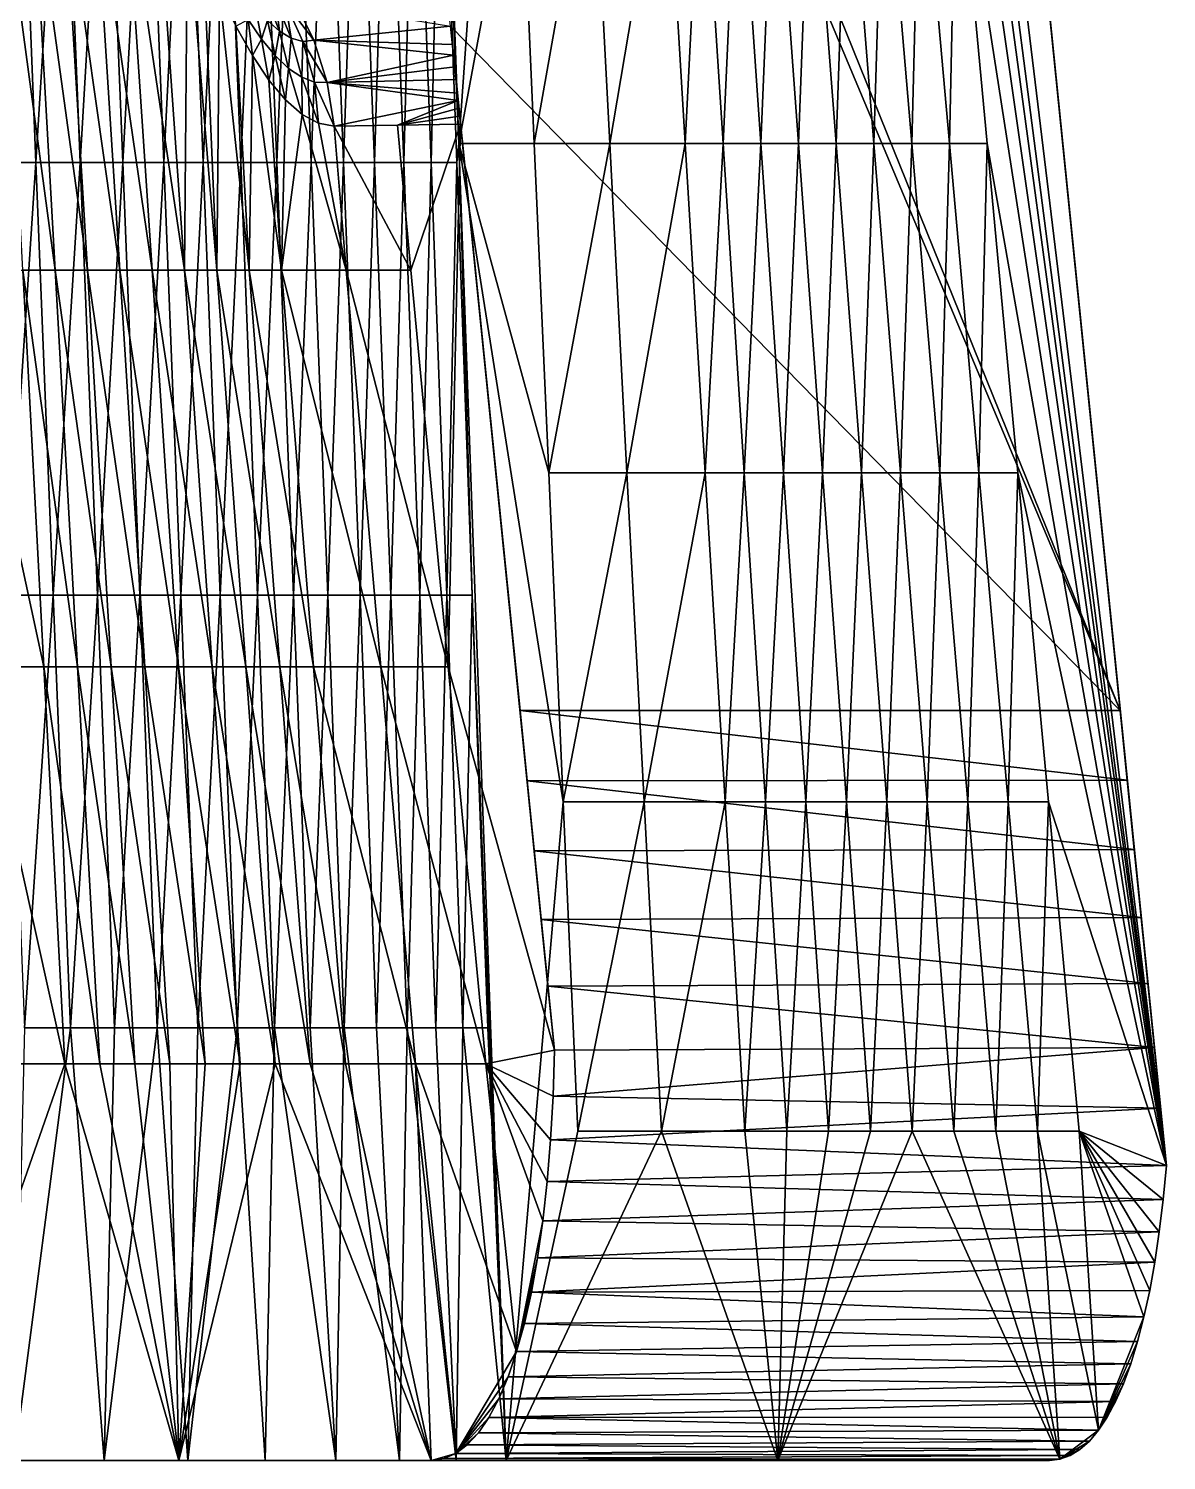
# Model space of a CAD drawing. Extents: x -53 to 3.8, y 0 to 88.2.
# Drawn here: x -3.78 to 3.8, y 0 to 9.55 of the extents above; entities that cross this region are included whole.
import ezdxf

# ---------------------------------------------------------------- set-up
doc = ezdxf.new("R2010")
doc.units = 0

msp = doc.modelspace()

# ---------------------------------------------------------------- linework, layer by layer
for points in [[(-3.119, 70.249), (0.34092, 36.1072, 0.77773), (3.4933, 5)], [(-3.119, 70.249), (3.4933, 5), (-1.84729, 18.2287)], [(0.34092, 36.1072, 0.77773), (1.38, 21.9528, 2.86262), (3.80083, 1.96536, 1.02622)], [(0.34092, 36.1072, 0.77773), (3.63309, 3.62058, 0.19405), (3.4933, 5)], [(3.6778, 3.17943, 0.34323), (3.63309, 3.62058, 0.19405), (0.34092, 36.1072, 0.77773)], [(3.7209, 2.75408, 0.5328), (3.6778, 3.17943, 0.34323), (0.34092, 36.1072, 0.77773)], [(0.34092, 36.1072, 0.77773), (3.76203, 2.34822, 0.76113), (3.7209, 2.75408, 0.5328)], [(3.80083, 1.96536, 1.02622), (3.76203, 2.34822, 0.76113), (0.34092, 36.1072, 0.77773)], [(1.38, 21.9528, 2.86262), (1.789, 17.5622, 2.96385), (3.80083, 1.96536, 1.02622)], [(-1.84729, 18.2287), (3.4933, 5), (-1.90962, 17.867)], [(-1.90962, 17.867), (3.4933, 5), (-0.96928, 9.56472)], [(-0.91485, 8.78113, 18.4943), (-1.22973, 17.5623, 17.3219), (-1.13556, 14.4258, 17.7873)], [(-1.22973, 17.5623, 17.3219), (-0.91485, 8.78113, 18.4943), (-0.60511, 13.1717, 15.7877)], [(1.9935, 15.367, 3.01447), (3.80083, 1.96536, 1.02622), (1.789, 17.5622, 2.96385)], [(2.198, 13.1717, 3.06509), (3.80083, 1.96536, 1.02622), (1.9935, 15.367, 3.01447)], [(-1.03199, 11.5406, 18.1729), (-0.91485, 8.78113, 18.4943), (-1.13556, 14.4258, 17.7873)], [(-0.60511, 13.1717, 15.7877), (-0.91485, 8.78113, 18.4943), (-0.50842, 10.9764, 16.0461)], [(2.198, 13.1717, 3.06509), (2.4025, 10.9764, 3.1157), (3.80083, 1.96536, 1.02622)], [(-4.03786, 8.65545, 25.0694), (-3.73298, 8.65545, 24.6032), (-3.8476, 11.5406, 24.1581)], [(-3.73298, 8.65545, 24.6032), (-3.55319, 11.5406, 23.6901), (-3.8476, 11.5406, 24.1581)], [(-3.73298, 8.65545, 24.6032), (-3.43861, 8.65545, 24.1303), (-3.55319, 11.5406, 23.6901)], [(-3.55319, 11.5406, 23.6901), (-3.43861, 8.65545, 24.1303), (-3.26925, 11.5406, 23.2156)], [(-3.26925, 11.5406, 23.2156), (-3.43861, 8.65545, 24.1303), (-3.15489, 8.65545, 23.651)], [(-2.99591, 11.5406, 22.735), (-3.26925, 11.5406, 23.2156), (-3.15489, 8.65545, 23.651)], [(-3.15489, 8.65545, 23.651), (-2.88192, 8.65545, 23.1654), (-2.99591, 11.5406, 22.735)], [(-2.88192, 8.65545, 23.1654), (-2.73329, 11.5406, 22.2485), (-2.99591, 11.5406, 22.735)], [(-2.88192, 8.65545, 23.1654), (-2.61982, 8.65545, 22.674), (-2.73329, 11.5406, 22.2485)], [(-2.61982, 8.65545, 22.674), (-2.48149, 11.5406, 21.7563), (-2.73329, 11.5406, 22.2485)], [(-2.61982, 8.65545, 22.674), (-2.3687, 8.65545, 22.1768), (-2.48149, 11.5406, 21.7563)], [(-2.48149, 11.5406, 21.7563), (-2.3687, 8.65545, 22.1768), (-2.24065, 11.5406, 21.2586)], [(-2.3687, 8.65545, 22.1768), (-2.1287, 8.65545, 21.6742), (-2.24065, 11.5406, 21.2586)], [(-2.1287, 8.65545, 21.6742), (-2.01087, 11.5406, 20.7558), (-2.24065, 11.5406, 21.2586)], [(-2.1287, 8.65545, 21.6742), (-1.89991, 8.65545, 21.1664), (-2.01087, 11.5406, 20.7558)], [(-1.89991, 8.65545, 21.1664), (-1.79227, 11.5406, 20.2481), (-2.01087, 11.5406, 20.7558)], [(-1.89991, 8.65545, 21.1664), (-1.68247, 8.65545, 20.6537), (-1.79227, 11.5406, 20.2481)], [(-1.79227, 11.5406, 20.2481), (-1.68247, 8.65545, 20.6537), (-1.58496, 11.5406, 19.7357)], [(-1.68247, 8.65545, 20.6537), (-1.47648, 8.65545, 20.1363), (-1.58496, 11.5406, 19.7357)], [(-1.47648, 8.65545, 20.1363), (-1.38907, 11.5406, 19.2189), (-1.58496, 11.5406, 19.7357)], [(-1.47648, 8.65545, 20.1363), (-1.28207, 8.65545, 19.6144), (-1.38907, 11.5406, 19.2189)], [(-1.38907, 11.5406, 19.2189), (-1.28207, 8.65545, 19.6144), (-1.20471, 11.5406, 18.6979)], [(-1.20471, 11.5406, 18.6979), (-1.28207, 8.65545, 19.6144), (-1.09934, 8.65545, 19.0885)], [(-1.03199, 11.5406, 18.1729), (-1.20471, 11.5406, 18.6979), (-1.09934, 8.65545, 19.0885)], [(-1.09934, 8.65545, 19.0885), (-0.92842, 8.65545, 18.5586), (-1.03199, 11.5406, 18.1729)], [(-0.92842, 8.65545, 18.5586), (-0.91485, 8.78113, 18.4943), (-1.03199, 11.5406, 18.1729)], [(-0.50842, 10.9764, 16.0461), (-0.91485, 8.78113, 18.4943), (-0.41173, 8.78113, 16.3046)], [(-0.02327, 10.9764, 13.891), (-0.50842, 10.9764, 16.0461), (-0.41173, 8.78113, 16.3046)], [(-0.41173, 8.78113, 16.3046), (0.09139, 8.78113, 14.1149), (-0.02327, 10.9764, 13.891)], [(-0.02327, 10.9764, 13.891), (0.09139, 8.78113, 14.1149), (0.46189, 10.9764, 11.736)], [(0.09139, 8.78113, 14.1149), (0.59451, 8.78113, 11.9251), (0.46189, 10.9764, 11.736)], [(0.46189, 10.9764, 11.736), (0.59451, 8.78113, 11.9251), (0.70447, 10.9764, 10.6584)], [(0.59451, 8.78113, 11.9251), (0.84608, 8.78113, 10.8303), (0.70447, 10.9764, 10.6584)], [(0.70447, 10.9764, 10.6584), (0.84608, 8.78113, 10.8303), (0.94704, 10.9764, 9.5809)], [(0.84608, 8.78113, 10.8303), (1.09764, 8.78113, 9.73544), (0.94704, 10.9764, 9.5809)], [(0.94704, 10.9764, 9.5809), (1.09764, 8.78113, 9.73544), (1.18962, 10.9764, 8.50337)], [(1.09764, 8.78113, 9.73544), (1.3492, 8.78113, 8.64059), (1.18962, 10.9764, 8.50337)], [(1.18962, 10.9764, 8.50337), (1.3492, 8.78113, 8.64059), (1.4322, 10.9764, 7.42584)], [(1.3492, 8.78113, 8.64059), (1.60076, 8.78113, 7.54573), (1.4322, 10.9764, 7.42584)], [(1.4322, 10.9764, 7.42584), (1.60076, 8.78113, 7.54573), (1.67477, 10.9764, 6.3483)], [(1.60076, 8.78113, 7.54573), (1.85232, 8.78113, 6.45088), (1.67477, 10.9764, 6.3483)], [(1.67477, 10.9764, 6.3483), (1.85232, 8.78113, 6.45088), (1.91735, 10.9764, 5.27077)], [(1.85232, 8.78113, 6.45088), (2.10388, 8.78113, 5.35603), (1.91735, 10.9764, 5.27077)], [(1.91735, 10.9764, 5.27077), (2.10388, 8.78113, 5.35603), (2.15993, 10.9764, 4.19324)], [(2.10388, 8.78113, 5.35603), (2.35544, 8.78113, 4.26117), (2.15993, 10.9764, 4.19324)], [(2.15993, 10.9764, 4.19324), (2.35544, 8.78113, 4.26117), (2.4025, 10.9764, 3.1157)], [(2.35544, 8.78113, 4.26117), (2.607, 8.78112, 3.16632), (2.4025, 10.9764, 3.1157)], [(2.4025, 10.9764, 3.1157), (2.607, 8.78112, 3.16632), (3.80083, 1.96536, 1.02622)], [(-3.755, 10.584, 12.3391), (-3.6057, 7.93584, 12.5901), (-3.96131, 10.5834, 13.249)], [(-3.6057, 7.93584, 12.5901), (-3.8212, 7.93584, 13.5184), (-3.96131, 10.5834, 13.249)], [(-3.54869, 10.5845, 11.4292), (-3.3902, 7.93584, 11.6618), (-3.755, 10.584, 12.3391)], [(-3.3902, 7.93584, 11.6618), (-3.6057, 7.93584, 12.5901), (-3.755, 10.584, 12.3391)], [(-3.34239, 10.585, 10.5193), (-3.1747, 7.93584, 10.7334), (-3.54869, 10.5845, 11.4292)], [(-3.1747, 7.93584, 10.7334), (-3.3902, 7.93584, 11.6618), (-3.54869, 10.5845, 11.4292)], [(-3.34239, 10.585, 10.5193), (-3.13609, 10.5855, 9.60944), (-2.9592, 7.93584, 9.8051)], [(-2.9592, 7.93584, 9.8051), (-3.1747, 7.93584, 10.7334), (-3.34239, 10.585, 10.5193)], [(-2.7437, 7.93584, 8.87677), (-3.13609, 10.5855, 9.60944), (-2.92979, 10.5861, 8.69957)], [(-3.13609, 10.5855, 9.60944), (-2.7437, 7.93584, 8.87677), (-2.9592, 7.93584, 9.8051)], [(-2.7437, 7.93584, 8.87677), (-2.92979, 10.5861, 8.69957), (-2.72248, 10.3004, 7.89513)], [(-2.5282, 7.93584, 7.94844), (-2.7437, 7.93584, 8.87677), (-2.72248, 10.3004, 7.89513)], [(-2.72248, 10.3004, 7.89513), (-2.61697, 10.0325, 7.53465), (-2.5282, 7.93584, 7.94844)], [(-2.61697, 10.0325, 7.53465), (-2.50953, 9.78603, 7.15923), (-2.5282, 7.93584, 7.94844)], [(-2.5282, 7.93584, 7.94844), (-2.50953, 9.78603, 7.15923), (-2.31271, 7.93584, 7.02011)], [(-2.50953, 9.78603, 7.15923), (-2.4006, 9.56392, 6.76947), (-2.31271, 7.93584, 7.02011)], [(-2.20334, 9.7665, 5.12118), (-2.11032, 9.53052, 5.19923), (-2.19102, 9.60194, 5.54767)], [(-2.1352, 9.72985, 4.78519), (-2.11032, 9.53052, 5.19923), (-2.20334, 9.7665, 5.12118)], [(-2.27274, 9.69649, 5.89259), (-2.22911, 9.47678, 5.9881), (-2.3193, 9.6088, 6.33635)], [(-2.19102, 9.60194, 5.54767), (-2.22911, 9.47678, 5.9881), (-2.27274, 9.69649, 5.89259)], [(-2.1352, 9.72985, 4.78519), (-2.03115, 9.48322, 4.84897), (-2.11032, 9.53052, 5.19923)], [(-2.06928, 9.71633, 4.45178), (-2.03115, 9.48322, 4.84897), (-2.1352, 9.72985, 4.78519)], [(-2.01022, 9.7337, 4.12203), (-1.88192, 9.46921, 4.15156), (-2.06928, 9.71633, 4.45178)], [(-2.06928, 9.71633, 4.45178), (-1.88192, 9.46921, 4.15156), (-1.95415, 9.4608, 4.49915)], [(-2.06928, 9.71633, 4.45178), (-1.95415, 9.4608, 4.49915), (-2.03115, 9.48322, 4.84897)], [(-2.01022, 9.7337, 4.12203), (-0.96928, 9.56472), (-1.88192, 9.46921, 4.15156)], [(-2.3193, 9.6088, 6.33635), (-2.29062, 9.36893, 6.36594), (-2.4006, 9.56392, 6.76947)], [(-2.4006, 9.56392, 6.76947), (-2.29062, 9.36893, 6.36594), (-2.31271, 7.93584, 7.02011)], [(-2.22911, 9.47678, 5.9881), (-2.29062, 9.36893, 6.36594), (-2.3193, 9.6088, 6.33635)], [(-2.19102, 9.60194, 5.54767), (-2.13924, 9.36747, 5.63308), (-2.22911, 9.47678, 5.9881)], [(-2.11032, 9.53052, 5.19923), (-2.13924, 9.36747, 5.63308), (-2.19102, 9.60194, 5.54767)], [(-0.96928, 9.56472), (-0.95675, 9.44107, 0.18282), (-1.88192, 9.46921, 4.15156)], [(-0.5067, 5), (-0.95675, 9.44107, 0.18282), (-0.96928, 9.56472)], [(-0.96928, 9.56472), (3.4933, 5), (-0.5067, 5)], [(-2.22911, 9.47678, 5.9881), (-2.18002, 9.20385, 5.9492), (-2.29062, 9.36893, 6.36594)], [(-2.13924, 9.36747, 5.63308), (-2.18002, 9.20385, 5.9492), (-2.22911, 9.47678, 5.9881)], [(-2.11032, 9.53052, 5.19923), (-2.04997, 9.28247, 5.27186), (-2.13924, 9.36747, 5.63308)], [(-2.03115, 9.48322, 4.84897), (-2.04997, 9.28247, 5.27186), (-2.11032, 9.53052, 5.19923)], [(-2.03115, 9.48322, 4.84897), (-1.96194, 9.2231, 4.90632), (-2.04997, 9.28247, 5.27186)], [(-1.95415, 9.4608, 4.49915), (-1.96194, 9.2231, 4.90632), (-2.03115, 9.48322, 4.84897)], [(-1.95415, 9.4608, 4.49915), (-1.87585, 9.19042, 4.53893), (-1.96194, 9.2231, 4.90632)], [(-1.88192, 9.46921, 4.15156), (-1.79299, 9.18821, 4.17204), (-1.95415, 9.4608, 4.49915)], [(-1.95415, 9.4608, 4.49915), (-1.79299, 9.18821, 4.17204), (-1.87585, 9.19042, 4.53893)], [(-1.88192, 9.46921, 4.15156), (-0.94966, 9.37109, 0.26733), (-1.79299, 9.18821, 4.17204)], [(-0.95675, 9.44107, 0.18282), (-0.94966, 9.37109, 0.26733), (-1.88192, 9.46921, 4.15156)], [(-2.31271, 7.93584, 7.02011), (-2.29062, 9.36893, 6.36594), (-2.09721, 7.93584, 6.09178)], [(-2.29062, 9.36893, 6.36594), (-2.18002, 9.20385, 5.9492), (-2.09721, 7.93584, 6.09178)], [(-2.13924, 9.36747, 5.63308), (-2.06925, 9.07149, 5.51984), (-2.18002, 9.20385, 5.9492)], [(-2.04997, 9.28247, 5.27186), (-2.06925, 9.07149, 5.51984), (-2.13924, 9.36747, 5.63308)], [(-0.94966, 9.37109, 0.26733), (-0.94181, 9.29356, 0.34586), (-1.79299, 9.18821, 4.17204)], [(-0.41194, 4.06493, 0.08821), (-0.95675, 9.44107, 0.18282), (-0.5067, 5)], [(-0.41194, 4.06493, 0.08821), (-0.94966, 9.37109, 0.26733), (-0.95675, 9.44107, 0.18282)], [(-0.36561, 3.60774, 0.19775), (-0.94966, 9.37109, 0.26733), (-0.41194, 4.06493, 0.08821)], [(-0.94181, 9.29356, 0.34586), (-0.94966, 9.37109, 0.26733), (-0.36561, 3.60774, 0.19775)], [(-2.04997, 9.28247, 5.27186), (-1.95905, 8.97472, 5.07965), (-2.06925, 9.07149, 5.51984)], [(-1.96194, 9.2231, 4.90632), (-1.95905, 8.97472, 5.07965), (-2.04997, 9.28247, 5.27186)], [(-0.94181, 9.29356, 0.34586), (-0.93321, 9.20872, 0.41427), (-1.79299, 9.18821, 4.17204)], [(-0.32052, 3.16286, 0.34974), (-0.94181, 9.29356, 0.34586), (-0.36561, 3.60774, 0.19775)], [(-0.93321, 9.20872, 0.41427), (-0.94181, 9.29356, 0.34586), (-0.32052, 3.16286, 0.34974)], [(-2.18002, 9.20385, 5.9492), (-2.06925, 9.07149, 5.51984), (-2.09721, 7.93584, 6.09178)], [(-1.96194, 9.2231, 4.90632), (-1.85067, 8.91579, 4.63263), (-1.95905, 8.97472, 5.07965)], [(-1.87585, 9.19042, 4.53893), (-1.85067, 8.91579, 4.63263), (-1.96194, 9.2231, 4.90632)], [(-1.87585, 9.19042, 4.53893), (-1.74537, 8.89684, 4.183), (-1.85067, 8.91579, 4.63263)], [(-1.79299, 9.18821, 4.17204), (-1.74537, 8.89684, 4.183), (-1.87585, 9.19042, 4.53893)], [(-1.79299, 9.18821, 4.17204), (-0.93321, 9.20872, 0.41427), (-0.92386, 9.11647, 0.46864)], [(-0.91887, 9.06724, 0.48935), (-1.79299, 9.18821, 4.17204), (-0.92386, 9.11647, 0.46864)], [(-1.74537, 8.89684, 4.183), (-1.79299, 9.18821, 4.17204), (-0.91887, 9.06724, 0.48935)], [(-0.92386, 9.11647, 0.46864), (-0.93321, 9.20872, 0.41427), (-0.32052, 3.16286, 0.34974)], [(-2.09721, 7.93584, 6.09178), (-2.06925, 9.07149, 5.51984), (-1.95905, 8.97472, 5.07965)], [(-0.90304, 8.91099, 0.51786), (-0.92386, 9.11647, 0.46864), (-0.32052, 3.16286, 0.34974)], [(-0.91887, 9.06724, 0.48935), (-0.92386, 9.11647, 0.46864), (-0.90304, 8.91099, 0.51786)], [(-2.09721, 7.93584, 6.09178), (-1.95905, 8.97472, 5.07965), (-1.66621, 7.93584, 4.23512)], [(-1.66621, 7.93584, 4.23512), (-1.95905, 8.97472, 5.07965), (-1.85067, 8.91579, 4.63263)], [(-1.32418, 8.90392, 2.35043), (-1.74537, 8.89684, 4.183), (-0.91887, 9.06724, 0.48935)], [(-0.91887, 9.06724, 0.48935), (-0.91369, 9.01617, 0.50484), (-1.32418, 8.90392, 2.35043)], [(-0.91369, 9.01617, 0.50484), (-0.90841, 8.96405, 0.51445), (-1.32418, 8.90392, 2.35043)], [(-0.91369, 9.01617, 0.50484), (-0.91887, 9.06724, 0.48935), (-0.90304, 8.91099, 0.51786)], [(-0.90304, 8.91099, 0.51786), (-0.90841, 8.96405, 0.51445), (-0.91369, 9.01617, 0.50484)], [(-1.74537, 8.89684, 4.183), (-1.66621, 7.93584, 4.23512), (-1.85067, 8.91579, 4.63263)], [(-1.32418, 8.90392, 2.35043), (-1.23521, 7.93584, 2.37846), (-1.74537, 8.89684, 4.183)], [(-1.23521, 7.93584, 2.37846), (-1.66621, 7.93584, 4.23512), (-1.74537, 8.89684, 4.183)], [(-1.32418, 8.90392, 2.35043), (-0.90841, 8.96405, 0.51445), (-0.90304, 8.91099, 0.51786)], [(-0.90304, 8.91099, 0.51786), (-1.23521, 7.93584, 2.37846), (-1.32418, 8.90392, 2.35043)], [(-0.98544, 5.29056, 2.42609), (-1.23521, 7.93584, 2.37846), (-0.90304, 8.91099, 0.51786)], [(-0.27708, 2.73422, 0.54285), (-0.98544, 5.29056, 2.42609), (-0.90304, 8.91099, 0.51786)], [(-0.32052, 3.16286, 0.34974), (-0.27708, 2.73422, 0.54285), (-0.90304, 8.91099, 0.51786)], [(-0.82486, 5.7703, 18.9442), (-0.91485, 8.78113, 18.4943), (-0.92842, 8.65545, 18.5586)], [(-0.59998, 0, 19.6666), (-0.91485, 8.78113, 18.4943), (-0.82486, 5.7703, 18.9442)], [(-0.91485, 8.78113, 18.4943), (-0.21835, 4.39056, 16.8215), (-0.31504, 6.58584, 16.563)], [(-0.41173, 8.78113, 16.3046), (-0.91485, 8.78113, 18.4943), (-0.31504, 6.58584, 16.563)], [(-0.59998, 0, 19.6666), (-0.21835, 4.39056, 16.8215), (-0.91485, 8.78113, 18.4943)], [(0.09139, 8.78113, 14.1149), (-0.41173, 8.78113, 16.3046), (-0.31504, 6.58584, 16.563)], [(0.09139, 8.78113, 14.1149), (-0.31504, 6.58584, 16.563), (0.20605, 6.58584, 14.3387)], [(0.09139, 8.78113, 14.1149), (0.20605, 6.58584, 14.3387), (0.59451, 8.78113, 11.9251)], [(0.59451, 8.78113, 11.9251), (0.20605, 6.58584, 14.3387), (0.72714, 6.58584, 12.1143)], [(0.59451, 8.78113, 11.9251), (0.72714, 6.58584, 12.1143), (0.84608, 8.78113, 10.8303)], [(0.84608, 8.78113, 10.8303), (0.72714, 6.58584, 12.1143), (0.98768, 6.58584, 11.0021)], [(0.84608, 8.78113, 10.8303), (0.98768, 6.58584, 11.0021), (1.09764, 8.78113, 9.73544)], [(1.09764, 8.78113, 9.73544), (0.98768, 6.58584, 11.0021), (1.24823, 6.58584, 9.88997)], [(1.09764, 8.78113, 9.73544), (1.24823, 6.58584, 9.88997), (1.3492, 8.78113, 8.64059)], [(1.3492, 8.78113, 8.64059), (1.24823, 6.58584, 9.88997), (1.50877, 6.58584, 8.7778)], [(1.3492, 8.78113, 8.64059), (1.50877, 6.58584, 8.7778), (1.60076, 8.78113, 7.54573)], [(1.60076, 8.78113, 7.54573), (1.50877, 6.58584, 8.7778), (1.76932, 6.58584, 7.66563)], [(1.60076, 8.78113, 7.54573), (1.76932, 6.58584, 7.66563), (1.85232, 8.78113, 6.45088)], [(1.85232, 8.78113, 6.45088), (1.76932, 6.58584, 7.66563), (2.02987, 6.58584, 6.55345)], [(1.85232, 8.78113, 6.45088), (2.02987, 6.58584, 6.55345), (2.10388, 8.78113, 5.35603)], [(2.10388, 8.78113, 5.35603), (2.02987, 6.58584, 6.55345), (2.29041, 6.58584, 5.44128)], [(2.10388, 8.78113, 5.35603), (2.29041, 6.58584, 5.44128), (2.35544, 8.78113, 4.26117)], [(2.35544, 8.78113, 4.26117), (2.29041, 6.58584, 5.44128), (2.55096, 6.58584, 4.32911)], [(2.35544, 8.78113, 4.26117), (2.55096, 6.58584, 4.32911), (2.607, 8.78112, 3.16632)], [(2.607, 8.78112, 3.16632), (2.55096, 6.58584, 4.32911), (2.8115, 6.58584, 3.21694)], [(2.8115, 6.58584, 3.21694), (3.80083, 1.96536, 1.02622), (2.607, 8.78112, 3.16632)], [(-3.92333, 5.7703, 25.5193), (-3.73298, 8.65545, 24.6032), (-4.03786, 8.65545, 25.0694)], [(-3.61835, 5.7703, 25.0483), (-3.73298, 8.65545, 24.6032), (-3.92333, 5.7703, 25.5193)], [(-3.43861, 8.65545, 24.1303), (-3.73298, 8.65545, 24.6032), (-3.61835, 5.7703, 25.0483)], [(-3.43861, 8.65545, 24.1303), (-3.61835, 5.7703, 25.0483), (-3.32404, 5.7703, 24.5706)], [(-3.15489, 8.65545, 23.651), (-3.43861, 8.65545, 24.1303), (-3.32404, 5.7703, 24.5706)], [(-3.32404, 5.7703, 24.5706), (-3.04053, 5.7703, 24.0863), (-3.15489, 8.65545, 23.651)], [(-3.04053, 5.7703, 24.0863), (-2.88192, 8.65545, 23.1654), (-3.15489, 8.65545, 23.651)], [(-3.04053, 5.7703, 24.0863), (-2.76792, 5.7703, 23.5959), (-2.88192, 8.65545, 23.1654)], [(-2.76792, 5.7703, 23.5959), (-2.61982, 8.65545, 22.674), (-2.88192, 8.65545, 23.1654)], [(-2.50635, 5.7703, 23.0994), (-2.61982, 8.65545, 22.674), (-2.76792, 5.7703, 23.5959)], [(-2.3687, 8.65545, 22.1768), (-2.61982, 8.65545, 22.674), (-2.50635, 5.7703, 23.0994)], [(-2.50635, 5.7703, 23.0994), (-2.25591, 5.7703, 22.5973), (-2.3687, 8.65545, 22.1768)], [(-2.25591, 5.7703, 22.5973), (-2.1287, 8.65545, 21.6742), (-2.3687, 8.65545, 22.1768)], [(-2.25591, 5.7703, 22.5973), (-2.01674, 5.7703, 22.0897), (-2.1287, 8.65545, 21.6742)], [(-2.01674, 5.7703, 22.0897), (-1.89991, 8.65545, 21.1664), (-2.1287, 8.65545, 21.6742)], [(-1.78896, 5.7703, 21.5769), (-1.89991, 8.65545, 21.1664), (-2.01674, 5.7703, 22.0897)], [(-1.68247, 8.65545, 20.6537), (-1.89991, 8.65545, 21.1664), (-1.78896, 5.7703, 21.5769)], [(-1.78896, 5.7703, 21.5769), (-1.57267, 5.7703, 21.0592), (-1.68247, 8.65545, 20.6537)], [(-1.57267, 5.7703, 21.0592), (-1.47648, 8.65545, 20.1363), (-1.68247, 8.65545, 20.6537)], [(-1.368, 5.7703, 20.5368), (-1.47648, 8.65545, 20.1363), (-1.57267, 5.7703, 21.0592)], [(-1.28207, 8.65545, 19.6144), (-1.47648, 8.65545, 20.1363), (-1.368, 5.7703, 20.5368)], [(-1.28207, 8.65545, 19.6144), (-1.368, 5.7703, 20.5368), (-1.17506, 5.7703, 20.01)], [(-1.09934, 8.65545, 19.0885), (-1.28207, 8.65545, 19.6144), (-1.17506, 5.7703, 20.01)], [(-1.17506, 5.7703, 20.01), (-0.99397, 5.7703, 19.4791), (-1.09934, 8.65545, 19.0885)], [(-0.99397, 5.7703, 19.4791), (-0.92842, 8.65545, 18.5586), (-1.09934, 8.65545, 19.0885)], [(-0.92842, 8.65545, 18.5586), (-0.99397, 5.7703, 19.4791), (-0.82486, 5.7703, 18.9442)], [(-3.6812, 5.29056, 13.7876), (-4.25219, 7.93584, 15.3751), (-3.8212, 7.93584, 13.5184)], [(-4.13049, 5.29056, 15.6812), (-4.25219, 7.93584, 15.3751), (-3.6812, 5.29056, 13.7876)], [(-3.45655, 5.29056, 12.8408), (-3.8212, 7.93584, 13.5184), (-3.6057, 7.93584, 12.5901)], [(-3.6812, 5.29056, 13.7876), (-3.8212, 7.93584, 13.5184), (-3.45655, 5.29056, 12.8408)], [(-3.23191, 5.29056, 11.894), (-3.6057, 7.93584, 12.5901), (-3.3902, 7.93584, 11.6618)], [(-3.45655, 5.29056, 12.8408), (-3.6057, 7.93584, 12.5901), (-3.23191, 5.29056, 11.894)], [(-3.3902, 7.93584, 11.6618), (-3.1747, 7.93584, 10.7334), (-3.00726, 5.29056, 10.9472)], [(-3.00726, 5.29056, 10.9472), (-3.23191, 5.29056, 11.894), (-3.3902, 7.93584, 11.6618)], [(-3.1747, 7.93584, 10.7334), (-2.78261, 5.29056, 10.0004), (-3.00726, 5.29056, 10.9472)], [(-3.1747, 7.93584, 10.7334), (-2.9592, 7.93584, 9.8051), (-2.78261, 5.29056, 10.0004)], [(-2.9592, 7.93584, 9.8051), (-2.7437, 7.93584, 8.87677), (-2.55797, 5.29056, 9.05364)], [(-2.78261, 5.29056, 10.0004), (-2.9592, 7.93584, 9.8051), (-2.55797, 5.29056, 9.05364)], [(-2.7437, 7.93584, 8.87677), (-2.33332, 5.29056, 8.10685), (-2.55797, 5.29056, 9.05364)], [(-2.33332, 5.29056, 8.10685), (-2.7437, 7.93584, 8.87677), (-2.5282, 7.93584, 7.94844)], [(-2.10867, 5.29056, 7.16005), (-2.33332, 5.29056, 8.10685), (-2.5282, 7.93584, 7.94844)], [(-2.5282, 7.93584, 7.94844), (-2.31271, 7.93584, 7.02011), (-2.10867, 5.29056, 7.16005)], [(-2.31271, 7.93584, 7.02011), (-2.09721, 7.93584, 6.09178), (-1.88403, 5.29056, 6.21326)], [(-2.10867, 5.29056, 7.16005), (-2.31271, 7.93584, 7.02011), (-1.88403, 5.29056, 6.21326)], [(-1.43473, 5.29056, 4.31968), (-2.09721, 7.93584, 6.09178), (-1.66621, 7.93584, 4.23512)], [(-1.88403, 5.29056, 6.21326), (-2.09721, 7.93584, 6.09178), (-1.43473, 5.29056, 4.31968)], [(-1.66621, 7.93584, 4.23512), (-0.98544, 5.29056, 2.42609), (-1.43473, 5.29056, 4.31968)], [(-1.23521, 7.93584, 2.37846), (-0.98544, 5.29056, 2.42609), (-1.66621, 7.93584, 4.23512)], [(-0.31504, 6.58584, 16.563), (-0.21835, 4.39056, 16.8215), (0.20605, 6.58584, 14.3387)], [(-0.21835, 4.39056, 16.8215), (0.32071, 4.39056, 14.5625), (0.20605, 6.58584, 14.3387)], [(0.20605, 6.58584, 14.3387), (0.32071, 4.39056, 14.5625), (0.72714, 6.58584, 12.1143)], [(0.32071, 4.39056, 14.5625), (0.85976, 4.39056, 12.3035), (0.72714, 6.58584, 12.1143)], [(0.72714, 6.58584, 12.1143), (0.85976, 4.39056, 12.3035), (0.98768, 6.58584, 11.0021)], [(0.85976, 4.39056, 12.3035), (1.12929, 4.39056, 11.174), (0.98768, 6.58584, 11.0021)], [(0.98768, 6.58584, 11.0021), (1.12929, 4.39056, 11.174), (1.24823, 6.58584, 9.88997)], [(1.12929, 4.39056, 11.174), (1.39882, 4.39056, 10.0445), (1.24823, 6.58584, 9.88997)], [(1.24823, 6.58584, 9.88997), (1.39882, 4.39056, 10.0445), (1.50877, 6.58584, 8.7778)], [(1.39882, 4.39056, 10.0445), (1.66835, 4.39056, 8.91501), (1.50877, 6.58584, 8.7778)], [(1.50877, 6.58584, 8.7778), (1.66835, 4.39056, 8.91501), (1.76932, 6.58584, 7.66563)], [(1.66835, 4.39056, 8.91501), (1.93788, 4.39056, 7.78552), (1.76932, 6.58584, 7.66563)], [(1.76932, 6.58584, 7.66563), (1.93788, 4.39056, 7.78552), (2.02987, 6.58584, 6.55345)], [(1.93788, 4.39056, 7.78552), (2.20741, 4.39056, 6.65603), (2.02987, 6.58584, 6.55345)], [(2.02987, 6.58584, 6.55345), (2.20741, 4.39056, 6.65603), (2.29041, 6.58584, 5.44128)], [(2.20741, 4.39056, 6.65603), (2.47694, 4.39056, 5.52654), (2.29041, 6.58584, 5.44128)], [(2.29041, 6.58584, 5.44128), (2.47694, 4.39056, 5.52654), (2.55096, 6.58584, 4.32911)], [(2.47694, 4.39056, 5.52654), (2.74647, 4.39056, 4.39705), (2.55096, 6.58584, 4.32911)], [(2.55096, 6.58584, 4.32911), (2.74647, 4.39056, 4.39705), (2.8115, 6.58584, 3.21694)], [(2.74647, 4.39056, 4.39705), (3.016, 4.39056, 3.26755), (2.8115, 6.58584, 3.21694)], [(2.8115, 6.58584, 3.21694), (3.016, 4.39056, 3.26755), (3.80083, 1.96536, 1.02622)], [(-3.92333, 5.7703, 25.5193), (-3.8088, 2.88515, 25.9693), (-3.61835, 5.7703, 25.0483)], [(-3.61835, 5.7703, 25.0483), (-3.8088, 2.88515, 25.9693), (-3.50372, 2.88515, 25.4934)], [(-3.32404, 5.7703, 24.5706), (-3.61835, 5.7703, 25.0483), (-3.50372, 2.88515, 25.4934)], [(-3.50372, 2.88515, 25.4934), (-3.20947, 2.88515, 25.0108), (-3.32404, 5.7703, 24.5706)], [(-3.20947, 2.88515, 25.0108), (-3.04053, 5.7703, 24.0863), (-3.32404, 5.7703, 24.5706)], [(-3.20947, 2.88515, 25.0108), (-2.92617, 2.88515, 24.5217), (-3.04053, 5.7703, 24.0863)], [(-2.92617, 2.88515, 24.5217), (-2.76792, 5.7703, 23.5959), (-3.04053, 5.7703, 24.0863)], [(-2.92617, 2.88515, 24.5217), (-2.65393, 2.88515, 24.0263), (-2.76792, 5.7703, 23.5959)], [(-2.76792, 5.7703, 23.5959), (-2.65393, 2.88515, 24.0263), (-2.50635, 5.7703, 23.0994)], [(-2.65393, 2.88515, 24.0263), (-2.39287, 2.88515, 23.5249), (-2.50635, 5.7703, 23.0994)], [(-2.39287, 2.88515, 23.5249), (-2.25591, 5.7703, 22.5973), (-2.50635, 5.7703, 23.0994)], [(-2.39287, 2.88515, 23.5249), (-2.14312, 2.88515, 23.0178), (-2.25591, 5.7703, 22.5973)], [(-2.14312, 2.88515, 23.0178), (-2.01674, 5.7703, 22.0897), (-2.25591, 5.7703, 22.5973)], [(-2.14312, 2.88515, 23.0178), (-1.90479, 2.88515, 22.5052), (-2.01674, 5.7703, 22.0897)], [(-2.01674, 5.7703, 22.0897), (-1.90479, 2.88515, 22.5052), (-1.78896, 5.7703, 21.5769)], [(-1.90479, 2.88515, 22.5052), (-1.678, 2.88515, 21.9875), (-1.78896, 5.7703, 21.5769)], [(-1.678, 2.88515, 21.9875), (-1.57267, 5.7703, 21.0592), (-1.78896, 5.7703, 21.5769)], [(-1.678, 2.88515, 21.9875), (-1.46287, 2.88515, 21.4648), (-1.57267, 5.7703, 21.0592)], [(-1.57267, 5.7703, 21.0592), (-1.46287, 2.88515, 21.4648), (-1.368, 5.7703, 20.5368)], [(-1.368, 5.7703, 20.5368), (-1.46287, 2.88515, 21.4648), (-1.25951, 2.88515, 20.9374)], [(-1.17506, 5.7703, 20.01), (-1.368, 5.7703, 20.5368), (-1.25951, 2.88515, 20.9374)], [(-1.25951, 2.88515, 20.9374), (-1.06805, 2.88515, 20.4056), (-1.17506, 5.7703, 20.01)], [(-1.06805, 2.88515, 20.4056), (-0.99397, 5.7703, 19.4791), (-1.17506, 5.7703, 20.01)], [(-0.99397, 5.7703, 19.4791), (-1.06805, 2.88515, 20.4056), (-0.8886, 2.88515, 19.8697)], [(-0.99397, 5.7703, 19.4791), (-0.8886, 2.88515, 19.8697), (-0.82486, 5.7703, 18.9442)], [(-0.82486, 5.7703, 18.9442), (-0.8886, 2.88515, 19.8697), (-0.72129, 2.88515, 19.3298)], [(-0.72129, 2.88515, 19.3298), (-0.59998, 0, 19.6666), (-0.82486, 5.7703, 18.9442)], [(-3.5412, 2.64528, 14.0568), (-4.13049, 5.29056, 15.6812), (-3.6812, 5.29056, 13.7876)], [(-4.00879, 2.64528, 15.9873), (-4.13049, 5.29056, 15.6812), (-3.5412, 2.64528, 14.0568)], [(-3.30741, 2.64528, 13.0915), (-3.6812, 5.29056, 13.7876), (-3.45655, 5.29056, 12.8408)], [(-3.5412, 2.64528, 14.0568), (-3.6812, 5.29056, 13.7876), (-3.30741, 2.64528, 13.0915)], [(-3.07361, 2.64528, 12.1263), (-3.45655, 5.29056, 12.8408), (-3.23191, 5.29056, 11.894)], [(-3.30741, 2.64528, 13.0915), (-3.45655, 5.29056, 12.8408), (-3.07361, 2.64528, 12.1263)], [(-2.83982, 2.64528, 11.161), (-3.07361, 2.64528, 12.1263), (-3.23191, 5.29056, 11.894)], [(-3.00726, 5.29056, 10.9472), (-2.83982, 2.64528, 11.161), (-3.23191, 5.29056, 11.894)], [(-3.00726, 5.29056, 10.9472), (-2.78261, 5.29056, 10.0004), (-2.60602, 2.64528, 10.1958)], [(-3.00726, 5.29056, 10.9472), (-2.60602, 2.64528, 10.1958), (-2.83982, 2.64528, 11.161)], [(-2.78261, 5.29056, 10.0004), (-2.37223, 2.64528, 9.23051), (-2.60602, 2.64528, 10.1958)], [(-2.55797, 5.29056, 9.05364), (-2.37223, 2.64528, 9.23051), (-2.78261, 5.29056, 10.0004)], [(-2.55797, 5.29056, 9.05364), (-2.33332, 5.29056, 8.10685), (-2.13843, 2.64528, 8.26526)], [(-2.13843, 2.64528, 8.26526), (-2.37223, 2.64528, 9.23051), (-2.55797, 5.29056, 9.05364)], [(-2.33332, 5.29056, 8.10685), (-1.90464, 2.64528, 7.3), (-2.13843, 2.64528, 8.26526)], [(-1.90464, 2.64528, 7.3), (-2.33332, 5.29056, 8.10685), (-2.10867, 5.29056, 7.16005)], [(-1.67084, 2.64528, 6.33474), (-1.90464, 2.64528, 7.3), (-2.10867, 5.29056, 7.16005)], [(-1.88403, 5.29056, 6.21326), (-1.67084, 2.64528, 6.33474), (-2.10867, 5.29056, 7.16005)], [(-1.20325, 2.64528, 4.40423), (-1.88403, 5.29056, 6.21326), (-1.43473, 5.29056, 4.31968)], [(-1.67084, 2.64528, 6.33474), (-1.88403, 5.29056, 6.21326), (-1.20325, 2.64528, 4.40423)], [(-1.43473, 5.29056, 4.31968), (-0.73566, 2.64528, 2.47372), (-1.20325, 2.64528, 4.40423)], [(-0.98544, 5.29056, 2.42609), (-0.73566, 2.64528, 2.47372), (-1.43473, 5.29056, 4.31968)], [(-0.73566, 2.64528, 2.47372), (-0.98544, 5.29056, 2.42609), (-0.27708, 2.73422, 0.54285)], [(-0.45911, 4.53039, 0.0221), (-0.41194, 4.06493, 0.08821), (-0.5067, 5)], [(-0.5067, 5), (3.54044, 4.53482, 0.02169), (-0.45911, 4.53039, 0.0221)], [(3.4933, 5), (3.54044, 4.53482, 0.02169), (-0.5067, 5)], [(3.4933, 5), (3.58717, 4.07368, 0.08656), (3.54044, 4.53482, 0.02169)], [(3.63309, 3.62058, 0.19405), (3.58717, 4.07368, 0.08656), (3.4933, 5)], [(3.54044, 4.53482, 0.02169), (3.58717, 4.07368, 0.08656), (-0.45911, 4.53039, 0.0221)], [(-0.45911, 4.53039, 0.0221), (3.58717, 4.07368, 0.08656), (-0.41194, 4.06493, 0.08821)], [(-0.12167, 2.19528, 17.0799), (-0.21835, 4.39056, 16.8215), (-0.59998, 0, 19.6666)], [(-0.12167, 2.19528, 17.0799), (0.32071, 4.39056, 14.5625), (-0.21835, 4.39056, 16.8215)], [(0.32071, 4.39056, 14.5625), (-0.12167, 2.19528, 17.0799), (0.43536, 2.19528, 14.7863)], [(0.85976, 4.39056, 12.3035), (0.32071, 4.39056, 14.5625), (0.43536, 2.19528, 14.7863)], [(0.43536, 2.19528, 14.7863), (0.99239, 2.19528, 12.4927), (0.85976, 4.39056, 12.3035)], [(0.85976, 4.39056, 12.3035), (0.99239, 2.19528, 12.4927), (1.12929, 4.39056, 11.174)], [(1.12929, 4.39056, 11.174), (0.99239, 2.19528, 12.4927), (1.2709, 2.19528, 11.3459)], [(1.39882, 4.39056, 10.0445), (1.12929, 4.39056, 11.174), (1.2709, 2.19528, 11.3459)], [(1.54942, 2.19528, 10.199), (1.39882, 4.39056, 10.0445), (1.2709, 2.19528, 11.3459)], [(1.66835, 4.39056, 8.91501), (1.39882, 4.39056, 10.0445), (1.54942, 2.19528, 10.199)], [(1.82793, 2.19528, 9.05223), (1.66835, 4.39056, 8.91501), (1.54942, 2.19528, 10.199)], [(1.93788, 4.39056, 7.78552), (1.66835, 4.39056, 8.91501), (1.82793, 2.19528, 9.05223)], [(1.93788, 4.39056, 7.78552), (1.82793, 2.19528, 9.05223), (2.10645, 2.19528, 7.90542)], [(2.20741, 4.39056, 6.65603), (1.93788, 4.39056, 7.78552), (2.10645, 2.19528, 7.90542)], [(2.20741, 4.39056, 6.65603), (2.10645, 2.19528, 7.90542), (2.38496, 2.19528, 6.7586)], [(2.20741, 4.39056, 6.65603), (2.38496, 2.19528, 6.7586), (2.47694, 4.39056, 5.52654)], [(2.47694, 4.39056, 5.52654), (2.38496, 2.19528, 6.7586), (2.66348, 2.19528, 5.61179)], [(2.66348, 2.19528, 5.61179), (2.74647, 4.39056, 4.39705), (2.47694, 4.39056, 5.52654)], [(2.94199, 2.19528, 4.46498), (2.74647, 4.39056, 4.39705), (2.66348, 2.19528, 5.61179)], [(2.94199, 2.19528, 4.46498), (3.016, 4.39056, 3.26755), (2.74647, 4.39056, 4.39705)], [(2.94199, 2.19528, 4.46498), (3.2205, 2.19528, 3.31817), (3.016, 4.39056, 3.26755)], [(3.016, 4.39056, 3.26755), (3.2205, 2.19528, 3.31817), (3.80083, 1.96536, 1.02622)], [(3.58717, 4.07368, 0.08656), (3.63309, 3.62058, 0.19405), (-0.41194, 4.06493, 0.08821)], [(-0.41194, 4.06493, 0.08821), (3.63309, 3.62058, 0.19405), (-0.36561, 3.60774, 0.19775)], [(3.63309, 3.62058, 0.19405), (3.6778, 3.17943, 0.34323), (-0.36561, 3.60774, 0.19775)], [(-0.36561, 3.60774, 0.19775), (3.6778, 3.17943, 0.34323), (-0.32052, 3.16286, 0.34974)], [(3.6778, 3.17943, 0.34323), (3.7209, 2.75408, 0.5328), (-0.32052, 3.16286, 0.34974)], [(-0.32052, 3.16286, 0.34974), (3.7209, 2.75408, 0.5328), (-0.27708, 2.73422, 0.54285)], [(-3.87848, 0, 26.7023), (-3.27804, 0, 25.7648), (-3.50372, 2.88515, 25.4934)], [(-3.50372, 2.88515, 25.4934), (-3.8088, 2.88515, 25.9693), (-3.87848, 0, 26.7023)], [(-3.27804, 0, 25.7648), (-3.20947, 2.88515, 25.0108), (-3.50372, 2.88515, 25.4934)], [(-3.27804, 0, 25.7648), (-2.71992, 0, 24.8015), (-2.92617, 2.88515, 24.5217)], [(-3.20947, 2.88515, 25.0108), (-3.27804, 0, 25.7648), (-2.92617, 2.88515, 24.5217)], [(-2.92617, 2.88515, 24.5217), (-2.71992, 0, 24.8015), (-2.65393, 2.88515, 24.0263)], [(-2.71992, 0, 24.8015), (-2.39287, 2.88515, 23.5249), (-2.65393, 2.88515, 24.0263)], [(-2.71992, 0, 24.8015), (-2.20524, 0, 23.8144), (-2.39287, 2.88515, 23.5249)], [(-2.39287, 2.88515, 23.5249), (-2.20524, 0, 23.8144), (-2.14312, 2.88515, 23.0178)], [(-2.20524, 0, 23.8144), (-1.73502, 0, 22.8053), (-2.14312, 2.88515, 23.0178)], [(-2.14312, 2.88515, 23.0178), (-1.73502, 0, 22.8053), (-1.90479, 2.88515, 22.5052)], [(-1.73502, 0, 22.8053), (-1.678, 2.88515, 21.9875), (-1.90479, 2.88515, 22.5052)], [(-1.31019, 0, 21.7763), (-1.678, 2.88515, 21.9875), (-1.73502, 0, 22.8053)], [(-1.46287, 2.88515, 21.4648), (-1.678, 2.88515, 21.9875), (-1.31019, 0, 21.7763)], [(-1.25951, 2.88515, 20.9374), (-1.46287, 2.88515, 21.4648), (-1.31019, 0, 21.7763)], [(-1.31019, 0, 21.7763), (-0.93159, 0, 20.7294), (-1.25951, 2.88515, 20.9374)], [(-0.93159, 0, 20.7294), (-1.06805, 2.88515, 20.4056), (-1.25951, 2.88515, 20.9374)], [(-1.06805, 2.88515, 20.4056), (-0.93159, 0, 20.7294), (-0.8886, 2.88515, 19.8697)], [(-0.8886, 2.88515, 19.8697), (-0.93159, 0, 20.7294), (-0.59998, 0, 19.6666)], [(-0.8886, 2.88515, 19.8697), (-0.59998, 0, 19.6666), (-0.72129, 2.88515, 19.3298)], [(-0.2868, 2.42914, 0.71156), (-0.73566, 2.64528, 2.47372), (-0.27708, 2.73422, 0.54285)], [(3.7209, 2.75408, 0.5328), (3.76203, 2.34822, 0.76113), (-0.2868, 2.42914, 0.71156)], [(-0.27708, 2.73422, 0.54285), (3.7209, 2.75408, 0.5328), (-0.2868, 2.42914, 0.71156)], [(-4.46425, 0, 18.6304), (-3.5412, 2.64528, 14.0568), (-2.78114, 0, 11.8152)], [(-4.00879, 2.64528, 15.9873), (-3.5412, 2.64528, 14.0568), (-4.46425, 0, 18.6304)], [(-2.78114, 0, 11.8152), (-3.5412, 2.64528, 14.0568), (-3.30741, 2.64528, 13.0915)], [(-2.78114, 0, 11.8152), (-3.30741, 2.64528, 13.0915), (-3.07361, 2.64528, 12.1263)], [(-2.83982, 2.64528, 11.161), (-2.78114, 0, 11.8152), (-3.07361, 2.64528, 12.1263)], [(-2.60602, 2.64528, 10.1958), (-2.78114, 0, 11.8152), (-2.83982, 2.64528, 11.161)], [(-2.78114, 0, 11.8152), (-2.13843, 2.64528, 8.26526), (-1.09803, 0, 5)], [(-2.37223, 2.64528, 9.23051), (-2.13843, 2.64528, 8.26526), (-2.78114, 0, 11.8152)], [(-2.60602, 2.64528, 10.1958), (-2.37223, 2.64528, 9.23051), (-2.78114, 0, 11.8152)], [(-2.13843, 2.64528, 8.26526), (-1.90464, 2.64528, 7.3), (-1.09803, 0, 5)], [(-1.90464, 2.64528, 7.3), (-1.67084, 2.64528, 6.33474), (-1.09803, 0, 5)], [(-1.09803, 0, 5), (-1.67084, 2.64528, 6.33474), (-1.20325, 2.64528, 4.40423)], [(-1.20325, 2.64528, 4.40423), (-0.93571, 0.04576, 4.32504), (-1.09803, 0, 5)], [(-1.20325, 2.64528, 4.40423), (-0.52938, 0.72515, 2.4066), (-0.93571, 0.04576, 4.32504)], [(-0.73566, 2.64528, 2.47372), (-0.52938, 0.72515, 2.4066), (-1.20325, 2.64528, 4.40423)], [(-0.30301, 2.13709, 0.90076), (-0.73566, 2.64528, 2.47372), (-0.2868, 2.42914, 0.71156)], [(-0.32564, 1.85906, 1.10969), (-0.73566, 2.64528, 2.47372), (-0.30301, 2.13709, 0.90076)], [(-0.35461, 1.59623, 1.33744), (-0.73566, 2.64528, 2.47372), (-0.32564, 1.85906, 1.10969)], [(-0.52938, 0.72515, 2.4066), (-0.73566, 2.64528, 2.47372), (-0.35461, 1.59623, 1.33744)], [(-0.2868, 2.42914, 0.71156), (3.76203, 2.34822, 0.76113), (-0.30301, 2.13709, 0.90076)], [(3.80083, 1.96536, 1.02622), (-0.30301, 2.13709, 0.90076), (3.76203, 2.34822, 0.76113)], [(1.21109, 0, 12.3333), (0.43536, 2.19528, 14.7863), (-0.59998, 0, 19.6666)], [(0.43536, 2.19528, 14.7863), (-0.12167, 2.19528, 17.0799), (-0.59998, 0, 19.6666)], [(-0.32564, 1.85906, 1.10969), (-0.30301, 2.13709, 0.90076), (3.80083, 1.96536, 1.02622)], [(0.99239, 2.19528, 12.4927), (0.43536, 2.19528, 14.7863), (1.21109, 0, 12.3333)], [(1.2709, 2.19528, 11.3459), (0.99239, 2.19528, 12.4927), (1.21109, 0, 12.3333)], [(2.10645, 2.19528, 7.90542), (1.21109, 0, 12.3333), (3.09126, 0.00801, 4.71706)], [(1.21109, 0, 12.3333), (1.54942, 2.19528, 10.199), (1.2709, 2.19528, 11.3459)], [(1.82793, 2.19528, 9.05223), (1.54942, 2.19528, 10.199), (1.21109, 0, 12.3333)], [(2.10645, 2.19528, 7.90542), (1.82793, 2.19528, 9.05223), (1.21109, 0, 12.3333)], [(2.38496, 2.19528, 6.7586), (2.10645, 2.19528, 7.90542), (3.09126, 0.00801, 4.71706)], [(2.38496, 2.19528, 6.7586), (3.09126, 0.00801, 4.71706), (2.66348, 2.19528, 5.61179)], [(2.66348, 2.19528, 5.61179), (3.09126, 0.00801, 4.71706), (2.94199, 2.19528, 4.46498)], [(2.94199, 2.19528, 4.46498), (3.34874, 0.2007, 3.5976), (3.2205, 2.19528, 3.31817)], [(3.09126, 0.00801, 4.71706), (3.34874, 0.2007, 3.5976), (2.94199, 2.19528, 4.46498)], [(3.80083, 1.96536, 1.02622), (3.2205, 2.19528, 3.31817), (3.77947, 1.7393, 1.2095)], [(3.2205, 2.19528, 3.31817), (3.75377, 1.52494, 1.40501), (3.77947, 1.7393, 1.2095)], [(3.72383, 1.32269, 1.61216), (3.75377, 1.52494, 1.40501), (3.2205, 2.19528, 3.31817)], [(3.68975, 1.13302, 1.83039), (3.72383, 1.32269, 1.61216), (3.2205, 2.19528, 3.31817)], [(3.2205, 2.19528, 3.31817), (3.65163, 0.95635, 2.0591), (3.68975, 1.13302, 1.83039)], [(3.34874, 0.2007, 3.5976), (3.65163, 0.95635, 2.0591), (3.2205, 2.19528, 3.31817)], [(3.77947, 1.7393, 1.2095), (-0.32564, 1.85906, 1.10969), (3.80083, 1.96536, 1.02622)], [(-0.35461, 1.59623, 1.33744), (-0.32564, 1.85906, 1.10969), (3.77947, 1.7393, 1.2095)], [(3.75377, 1.52494, 1.40501), (-0.35461, 1.59623, 1.33744), (3.77947, 1.7393, 1.2095)], [(-0.38969, 1.35045, 1.58228), (-0.52938, 0.72515, 2.4066), (-0.35461, 1.59623, 1.33744)], [(-0.38969, 1.35045, 1.58228), (-0.35461, 1.59623, 1.33744), (3.75377, 1.52494, 1.40501)], [(3.72383, 1.32269, 1.61216), (-0.38969, 1.35045, 1.58228), (3.75377, 1.52494, 1.40501)], [(-0.4307, 1.12261, 1.84313), (-0.52938, 0.72515, 2.4066), (-0.38969, 1.35045, 1.58228)], [(-0.4307, 1.12261, 1.84313), (-0.38969, 1.35045, 1.58228), (3.72383, 1.32269, 1.61216)], [(3.68975, 1.13302, 1.83039), (-0.4307, 1.12261, 1.84313), (3.72383, 1.32269, 1.61216)], [(-0.4774, 0.9137, 2.11864), (-0.52938, 0.72515, 2.4066), (-0.4307, 1.12261, 1.84313)], [(-0.4774, 0.9137, 2.11864), (-0.4307, 1.12261, 1.84313), (3.65163, 0.95635, 2.0591)], [(3.65163, 0.95635, 2.0591), (-0.4307, 1.12261, 1.84313), (3.68975, 1.13302, 1.83039)], [(3.60959, 0.79319, 2.29764), (-0.4774, 0.9137, 2.11864), (3.65163, 0.95635, 2.0591)], [(3.34874, 0.2007, 3.5976), (3.60959, 0.79319, 2.29764), (3.65163, 0.95635, 2.0591)], [(-0.52938, 0.72515, 2.4066), (-0.4774, 0.9137, 2.11864), (3.60959, 0.79319, 2.29764)], [(3.56391, 0.64453, 2.54441), (-0.52938, 0.72515, 2.4066), (3.60959, 0.79319, 2.29764)], [(3.56391, 0.64453, 2.54441), (3.60959, 0.79319, 2.29764), (3.34874, 0.2007, 3.5976)], [(-0.52938, 0.72515, 2.4066), (-0.58636, 0.55742, 2.70574), (-0.93571, 0.04576, 4.32504)], [(-0.58636, 0.55742, 2.70574), (-0.52938, 0.72515, 2.4066), (3.56391, 0.64453, 2.54441)], [(3.51483, 0.51075, 2.79848), (-0.58636, 0.55742, 2.70574), (3.56391, 0.64453, 2.54441)], [(3.51483, 0.51075, 2.79848), (3.56391, 0.64453, 2.54441), (3.34874, 0.2007, 3.5976)], [(-0.93571, 0.04576, 4.32504), (-0.58636, 0.55742, 2.70574), (-0.64806, 0.41093, 3.01494)], [(-0.64806, 0.41093, 3.01494), (-0.58636, 0.55742, 2.70574), (3.51483, 0.51075, 2.79848)], [(3.46249, 0.39206, 3.05915), (-0.64806, 0.41093, 3.01494), (3.51483, 0.51075, 2.79848)], [(3.34874, 0.2007, 3.5976), (3.46249, 0.39206, 3.05915), (3.51483, 0.51075, 2.79848)], [(-0.64806, 0.41093, 3.01494), (-0.71422, 0.28605, 3.33305), (-0.93571, 0.04576, 4.32504)], [(-0.71422, 0.28605, 3.33305), (-0.64806, 0.41093, 3.01494), (3.46249, 0.39206, 3.05915)], [(3.40708, 0.28864, 3.32575), (-0.71422, 0.28605, 3.33305), (3.46249, 0.39206, 3.05915)], [(3.40708, 0.28864, 3.32575), (3.46249, 0.39206, 3.05915), (3.34874, 0.2007, 3.5976)], [(3.34874, 0.2007, 3.5976), (-0.71422, 0.28605, 3.33305), (3.40708, 0.28864, 3.32575)], [(-0.71422, 0.28605, 3.33305), (-0.78457, 0.18321, 3.65892), (-0.93571, 0.04576, 4.32504)], [(-0.78457, 0.18321, 3.65892), (-0.71422, 0.28605, 3.33305), (3.34874, 0.2007, 3.5976)], [(3.28766, 0.12844, 3.87399), (-0.78457, 0.18321, 3.65892), (3.34874, 0.2007, 3.5976)], [(3.09126, 0.00801, 4.71706), (3.28766, 0.12844, 3.87399), (3.34874, 0.2007, 3.5976)], [(-0.93571, 0.04576, 4.32504), (-0.78457, 0.18321, 3.65892), (-0.85858, 0.10301, 3.99029)], [(-0.93571, 0.04576, 4.32504), (-0.85858, 0.10301, 3.99029), (3.22421, 0.0722, 4.15337)], [(-0.85858, 0.10301, 3.99029), (-0.78457, 0.18321, 3.65892), (3.28766, 0.12844, 3.87399)], [(3.22421, 0.0722, 4.15337), (-0.85858, 0.10301, 3.99029), (3.28766, 0.12844, 3.87399)], [(3.22421, 0.0722, 4.15337), (3.28766, 0.12844, 3.87399), (3.09126, 0.00801, 4.71706)], [(-3.27804, 0, 25.7648), (-3.87848, 0, 26.7023), (-7.58051, 0, 25.0202)], [(-7.00473, 0, 24.1778), (-3.27804, 0, 25.7648), (-7.58051, 0, 25.0202)], [(-2.71992, 0, 24.8015), (-3.27804, 0, 25.7648), (-7.00473, 0, 24.1778)], [(-6.47055, 0, 23.3084), (-2.71992, 0, 24.8015), (-7.00473, 0, 24.1778)], [(-2.20524, 0, 23.8144), (-2.71992, 0, 24.8015), (-6.47055, 0, 23.3084)], [(-5.97923, 0, 22.414), (-2.20524, 0, 23.8144), (-6.47055, 0, 23.3084)], [(-1.73502, 0, 22.8053), (-2.20524, 0, 23.8144), (-5.97923, 0, 22.414)], [(-5.53194, 0, 21.4969), (-1.73502, 0, 22.8053), (-5.97923, 0, 22.414)], [(-1.31019, 0, 21.7763), (-1.73502, 0, 22.8053), (-5.53194, 0, 21.4969)], [(-5.12973, 0, 20.5591), (-1.31019, 0, 21.7763), (-5.53194, 0, 21.4969)], [(-0.93159, 0, 20.7294), (-1.31019, 0, 21.7763), (-5.12973, 0, 20.5591)], [(-4.77355, 0, 19.6028), (-0.93159, 0, 20.7294), (-5.12973, 0, 20.5591)], [(-0.59998, 0, 19.6666), (-0.93159, 0, 20.7294), (-4.77355, 0, 19.6028)], [(-4.46425, 0, 18.6304), (-0.59998, 0, 19.6666), (-4.77355, 0, 19.6028)], [(1.21109, 0, 12.3333), (-0.59998, 0, 19.6666), (-4.46425, 0, 18.6304)], [(-2.78114, 0, 11.8152), (1.21109, 0, 12.3333), (-4.46425, 0, 18.6304)], [(-1.09803, 0, 5), (1.21109, 0, 12.3333), (-2.78114, 0, 11.8152)], [(-1.09803, 0, 5), (-0.93571, 0.04576, 4.32504), (-1.01564, 0.01144, 4.662)], [(-1.09803, 0, 5), (-1.01564, 0.01144, 4.662), (3.09126, 0.00801, 4.71706)], [(3.02215, 0, 5), (-1.09803, 0, 5), (3.09126, 0.00801, 4.71706)], [(3.02215, 0, 5), (1.21109, 0, 12.3333), (-1.09803, 0, 5)], [(-1.01564, 0.01144, 4.662), (-0.93571, 0.04576, 4.32504), (3.15867, 0.03207, 4.43462)], [(3.09126, 0.00801, 4.71706), (-1.01564, 0.01144, 4.662), (3.15867, 0.03207, 4.43462)], [(3.15867, 0.03207, 4.43462), (-0.93571, 0.04576, 4.32504), (3.22421, 0.0722, 4.15337)], [(3.09126, 0.00801, 4.71706), (1.21109, 0, 12.3333), (3.02215, 0, 5)], [(3.15867, 0.03207, 4.43462), (3.22421, 0.0722, 4.15337), (3.09126, 0.00801, 4.71706)]]:
    msp.add_3dface(points)

doc.saveas('drawing.dxf')
